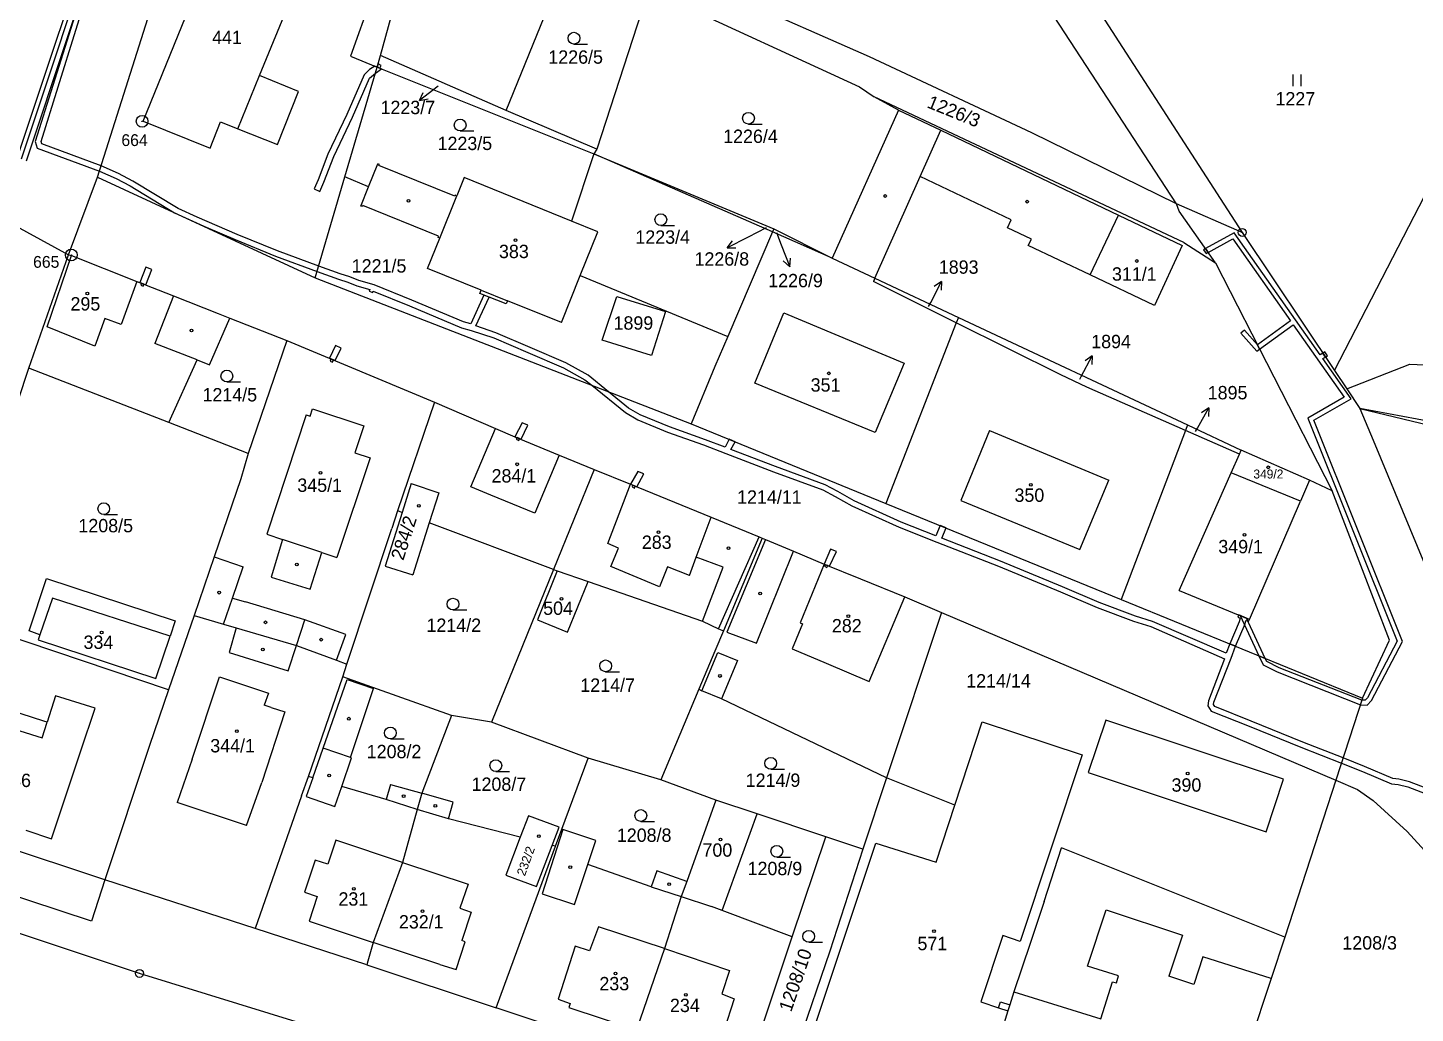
# Model space of a CAD drawing. Extents: x -820725 to -814908, y -1038210 to -1035296.
# Drawn here: x -818160.4 to -817983.8, y -1036833.8 to -1036708.3 of the extents above; entities that cross this region are included whole.
import ezdxf
from ezdxf.enums import TextEntityAlignment as Align

# ---------------------------------------------------------------- set-up
doc = ezdxf.new("R2010")
doc.units = 0
doc.header["$MEASUREMENT"] = 0
doc.linetypes.add('0_051C', pattern=[0])
for name, color, linetype in [('101', 1, 'CONTINUOUS'), ('1016', 1, 'CONTINUOUS'), ('1029', 1, 'CONTINUOUS'), ('105', 1, 'CONTINUOUS'), ('18', 1, 'CONTINUOUS'), ('21800', 1, 'CONTINUOUS'), ('21900', 1, 'CONTINUOUS'), ('23700', 1, 'CONTINUOUS'), ('304', 1, 'CONTINUOUS'), ('306', 1, 'CONTINUOUS'), ('402', 1, 'CONTINUOUS'), ('404', 1, 'CONTINUOUS')]:
    doc.layers.add(name, color=color, linetype=linetype)

# ---------------------------------------------------------------- blocks, each defined once
blk = doc.blocks.new('4_02$0')
at = {"layer": '404', "color": 255, "linetype": 'Continuous'}
blk.add_circle((-0.01, 0), 0.175, dxfattribs=at)
blk = doc.blocks.new('1029$1')
at = {"layer": '1029', "color": 6, "linetype": 'Continuous'}
for p, q in [((0, 3), (-0.5, 2)), ((0, 0), (0, 3)), ((0, 3), (0.5, 2))]:
    blk.add_line(p, q, dxfattribs=at)
blk = doc.blocks.new('3_04$3')
at = {"layer": '304', "color": 255, "linetype": 'Continuous'}
blk.add_line((0.01, 0), (1.76, 0), dxfattribs=at)
blk.add_circle((0.01, 0.75), 0.75, dxfattribs=at)
blk = doc.blocks.new('3_06$2')
at = {"layer": '306', "color": 255, "linetype": 'Continuous'}
for p, q in [((-0.51, 0), (-0.51, 1.5)), ((0.49, 0), (0.49, 1.5))]:
    blk.add_line(p, q, dxfattribs=at)
blk = doc.blocks.new('1_01$12')
at = {"layer": '101', "color": 3, "linetype": 'Continuous'}
for radius in [0.75, 0.03]:
    blk.add_circle((0, 0), radius, dxfattribs=at)
blk = doc.blocks.new('1_05$13')
at = {"layer": '105', "color": 3, "linetype": 'Continuous'}
for radius in [0.5, 0.0303]:
    blk.add_circle((0, 0), radius, dxfattribs=at)

msp = doc.modelspace()

# ---------------------------------------------------------------- linework, layer by layer
at = {"layer": '1029', "color": 255, "linetype": 'Continuous'}
for p, q in [((-818066.43, -1036733.79), (-818068.74, -1036734.96)), ((-818065.13, -1036734.36), (-818064.53, -1036735.96)), ((-818045.77, -1036743.8), (-818045.51, -1036743.28)), ((-818026.53, -1036753.05), (-818026.36, -1036752.72)), ((-818011.81, -1036759.73), (-818011.57, -1036759.31))]:
    msp.add_line(p, q, dxfattribs=at)
at = {"layer": '21800', "color": 255, "linetype": 'Continuous'}
for p, q in [((-818133.7, -1036721.16), (-818130.94, -1036714.41)), ((-818049.6, -1036718.8), (-818044.21, -1036721.37)), ((-818046.84, -1036727.24), (-818044.21, -1036721.37)), ((-818044.21, -1036721.37), (-818021.6, -1036732.17)), ((-818052.64, -1036740.18), (-818046.84, -1036727.24)), ((-818035.26, -1036732.76), (-818046.84, -1036727.24)), ((-818107.99, -1036735.1), (-818105.81, -1036729.69)), ((-818025.23, -1036739.78), (-818021.6, -1036732.17)), ((-818021.6, -1036732.17), (-818013.52, -1036736.02)), ((-818035.74, -1036733.77), (-818035.26, -1036732.76)), ((-818032.7, -1036735.22), (-818035.74, -1036733.77)), ((-818033.09, -1036736.04), (-818032.7, -1036735.22)), ((-818025.23, -1036739.78), (-818033.09, -1036736.04)), ((-818013.52, -1036736.02), (-818017.04, -1036743.67)), ((-818157.97, -1036746.4), (-818154.86, -1036737.32)), ((-818017.04, -1036743.67), (-818025.23, -1036739.78)), ((-818146.57, -1036740.6), (-818148.56, -1036746.08)), ((-818141.9, -1036742.44), (-818144.27, -1036748.49)), ((-818102.71, -1036741.72), (-818099.37, -1036743.06)), ((-818067.89, -1036753.57), (-818064.2, -1036744.6)), ((-818064.2, -1036744.6), (-818048.88, -1036751)), ((-818151.89, -1036748.85), (-818157.97, -1036746.4)), ((-818150.63, -1036745.33), (-818151.89, -1036748.85)), ((-818148.56, -1036746.08), (-818150.63, -1036745.33)), ((-818138.87, -1036750.61), (-818144.27, -1036748.49)), ((-818048.88, -1036751), (-818052.58, -1036759.86)), ((-818052.58, -1036759.86), (-818067.89, -1036753.57)), ((-818124.49, -1036757.77), (-818124.19, -1036756.84)), ((-818124.19, -1036756.84), (-818117.65, -1036758.99)), ((-818124.99, -1036757.61), (-818130.02, -1036772.79)), ((-818124.99, -1036757.61), (-818124.49, -1036757.77)), ((-818117.65, -1036758.99), (-818118.81, -1036762.41)), ((-818104.02, -1036766.75), (-818100.91, -1036759.32)), ((-818038.03, -1036759.57), (-818041.69, -1036768.48)), ((-818038.03, -1036759.57), (-818022.85, -1036765.92)), ((-818118.81, -1036762.41), (-818116.86, -1036763.08)), ((-818092.79, -1036762.72), (-818095.89, -1036770.13)), ((-818116.86, -1036763.08), (-818121.08, -1036775.77)), ((-818026.52, -1036774.72), (-818022.85, -1036765.92)), ((-818013.89, -1036779.96), (-818007.26, -1036764.99)), ((-818101.51, -1036767.8), (-818104.02, -1036766.75)), ((-818095.89, -1036770.13), (-818101.51, -1036767.8)), ((-818086.62, -1036773.99), (-818083.7, -1036766.44)), ((-818041.69, -1036768.48), (-818026.52, -1036774.72)), ((-818004.93, -1036783.63), (-817998.43, -1036768.58)), ((-818075.34, -1036775.7), (-818073.45, -1036770.63)), ((-818130.02, -1036772.79), (-818127.99, -1036773.46)), ((-818072.51, -1036784.84), (-818067.35, -1036773.12)), ((-818127.99, -1036773.46), (-818129.46, -1036778.26)), ((-818123, -1036775.12), (-818127.99, -1036773.46)), ((-818124.48, -1036779.78), (-818123, -1036775.12)), ((-818123, -1036775.12), (-818121.08, -1036775.77)), ((-818085.25, -1036774.56), (-818086.62, -1036773.99)), ((-818086.23, -1036776.92), (-818085.25, -1036774.56)), ((-818066.53, -1036773.46), (-818071.45, -1036785.28)), ((-818067.68, -1036786.65), (-818062.97, -1036774.94)), ((-818136.7, -1036775.66), (-818133.01, -1036776.93)), ((-818076.2, -1036778.03), (-818075.34, -1036775.7)), ((-818071.94, -1036776.99), (-818075.34, -1036775.7)), ((-818059.07, -1036776.61), (-818062.14, -1036784.07)), ((-818134.37, -1036780.92), (-818133.01, -1036776.93)), ((-818129.46, -1036778.26), (-818124.48, -1036779.78)), ((-818080.02, -1036779.48), (-818086.23, -1036776.92)), ((-818079.02, -1036776.93), (-818080.02, -1036779.48)), ((-818076.2, -1036778.03), (-818079.02, -1036776.93)), ((-818074.55, -1036783.87), (-818071.94, -1036776.99)), ((-818013.89, -1036779.96), (-818004.93, -1036783.63)), ((-818157.29, -1036780.93), (-818158.89, -1036785.59)), ((-818142.32, -1036785.77), (-818157.29, -1036780.93)), ((-818135.51, -1036784.26), (-818134.37, -1036780.92)), ((-818134.37, -1036780.92), (-818132.73, -1036781.41)), ((-818125.17, -1036783.68), (-818132.73, -1036781.41)), ((-818053.34, -1036791.54), (-818048.8, -1036780.77)), ((-818126.22, -1036786.96), (-818125.17, -1036783.68)), ((-818119.93, -1036785.55), (-818125.17, -1036783.68)), ((-818133.91, -1036784.72), (-818134.82, -1036787.84)), ((-818121.14, -1036788.84), (-818119.93, -1036785.55)), ((-818071.45, -1036785.28), (-818067.68, -1036786.65)), ((-818061.82, -1036784.21), (-818063.16, -1036787.38)), ((-818062.14, -1036784.07), (-818061.82, -1036784.21)), ((-818127.29, -1036790.2), (-818126.22, -1036786.96)), ((-818063.16, -1036787.38), (-818058.81, -1036789.21)), ((-818134.82, -1036787.84), (-818127.29, -1036790.2)), ((-818074.62, -1036792.72), (-818072.6, -1036787.84)), ((-818072.6, -1036787.84), (-818070.11, -1036788.87)), ((-818070.11, -1036788.87), (-818072.13, -1036793.75)), ((-818058.81, -1036789.21), (-818053.34, -1036791.54)), ((-818139.51, -1036801.45), (-818136.03, -1036790.94)), ((-818136.03, -1036790.94), (-818129.8, -1036793.05)), ((-818158.37, -1036796.6), (-818164.99, -1036794.45)), ((-818156.89, -1036793.35), (-818157.97, -1036796.73)), ((-818151.87, -1036794.95), (-818156.89, -1036793.35)), ((-818129.8, -1036793.05), (-818130.33, -1036794.56)), ((-818153.66, -1036800.36), (-818151.87, -1036794.95)), ((-818127.72, -1036795.4), (-818130.63, -1036804.4)), ((-818129.46, -1036794.84), (-818130.33, -1036794.56)), ((-818129.46, -1036794.84), (-818127.72, -1036795.4)), ((-818165.7, -1036796.47), (-818158.61, -1036798.73)), ((-818158.61, -1036798.73), (-818157.97, -1036796.73)), ((-818157.97, -1036796.73), (-818158.37, -1036796.6)), ((-818157.4, -1036811.59), (-818153.66, -1036800.36)), ((-818139.51, -1036801.45), (-818141.43, -1036806.93)), ((-818119.36, -1036801.23), (-818122.82, -1036800.02)), ((-818132.61, -1036809.87), (-818130.63, -1036804.4)), ((-818124.15, -1036803.81), (-818124.98, -1036806.18)), ((-818121.37, -1036807.44), (-818120.48, -1036804.9)), ((-818124.98, -1036806.18), (-818121.37, -1036807.44)), ((-818110.85, -1036807.84), (-818114.8, -1036806.58)), ((-818132.61, -1036809.87), (-818141.43, -1036806.93)), ((-818106.9, -1036809.01), (-818110.85, -1036807.84)), ((-818092.35, -1036810.39), (-818094.94, -1036818.59)), ((-818160.7, -1036810.49), (-818157.4, -1036811.59)), ((-818121.21, -1036811.76), (-818122.23, -1036814.81)), ((-818112.72, -1036814.59), (-818121.21, -1036811.76)), ((-818123.86, -1036814.27), (-818125.23, -1036818.38)), ((-818122.23, -1036814.81), (-818123.86, -1036814.27)), ((-818112.72, -1036814.59), (-818104.36, -1036817.35)), ((-818090.83, -1036819.92), (-818089.14, -1036814.85)), ((-818104.36, -1036817.35), (-818105.43, -1036820.39)), ((-818125.23, -1036818.38), (-818123.59, -1036818.92)), ((-818123.59, -1036818.92), (-818124.63, -1036822.05)), ((-818094.94, -1036818.59), (-818090.83, -1036819.92)), ((-818081.08, -1036817.67), (-818077.27, -1036818.91)), ((-818105.43, -1036820.39), (-818104, -1036820.92)), ((-818104, -1036820.92), (-818105.2, -1036824.52)), ((-818025.55, -1036827.8), (-818023.16, -1036820.61)), ((-818023.16, -1036820.61), (-818013.45, -1036823.84)), ((-818124.63, -1036822.05), (-818116.46, -1036824.79)), ((-818087.78, -1036822.78), (-818088.92, -1036825.85)), ((-818079.4, -1036825.55), (-818087.78, -1036822.78)), ((-818104.76, -1036824.67), (-818105.2, -1036824.52)), ((-818013.45, -1036823.84), (-818015.19, -1036829.07)), ((-818107.97, -1036827.56), (-818116.46, -1036824.79)), ((-818105.92, -1036828.23), (-818104.76, -1036824.67)), ((-818090.77, -1036825.23), (-818092.93, -1036831.98)), ((-818088.92, -1036825.85), (-818090.77, -1036825.23)), ((-818079.4, -1036825.55), (-818071.13, -1036828.34)), ((-818107.97, -1036827.56), (-818105.92, -1036828.23)), ((-818021.61, -1036829.03), (-818025.55, -1036827.8)), ((-818010.87, -1036826.58), (-818012.01, -1036830.13)), ((-818002.17, -1036829.37), (-818010.87, -1036826.58)), ((-818071.13, -1036828.34), (-818072.11, -1036831.33)), ((-818023.87, -1036834.51), (-818022.39, -1036829.76)), ((-818022.39, -1036829.76), (-818021.88, -1036829.92)), ((-818021.88, -1036829.92), (-818021.61, -1036829.03)), ((-818012.01, -1036830.13), (-818015.19, -1036829.07)), ((-818072.11, -1036831.33), (-818070.51, -1036831.93)), ((-818034.94, -1036831.07), (-818023.87, -1036834.51)), ((-818092.93, -1036831.98), (-818091.38, -1036832.52)), ((-818091.38, -1036832.52), (-818091.58, -1036833.04)), ((-818091.58, -1036833.04), (-818082.95, -1036835.89)), ((-818070.51, -1036831.93), (-818071.85, -1036836)), ((-818036.88, -1036833.09), (-818035.68, -1036833.49))]:
    msp.add_line(p, q, dxfattribs=at)
at = {"layer": '21900', "color": 3, "linetype": 'Continuous'}
for p, q in [((-818151.54, -1036727.32), (-818134.78, -1036674.34)), ((-818039.58, -1036682.24), (-818005.86, -1036734.37)), ((-818110.14, -1036686.2), (-818119.35, -1036711.94)), ((-818157.8, -1036712.96), (-818151.91, -1036695.23)), ((-818130.94, -1036714.41), (-818124, -1036697.44)), ((-818099.55, -1036718.85), (-818091.29, -1036698.61)), ((-818145.75, -1036720.22), (-818137.46, -1036699.77)), ((-818053.31, -1036712.01), (-818080.05, -1036700.22)), ((-818115.52, -1036711.86), (-818113.01, -1036702.67)), ((-818081.41, -1036703.46), (-818087.99, -1036723.75)), ((-818081.41, -1036703.46), (-818054.57, -1036715.83)), ((-817994.12, -1036751.96), (-817971.78, -1036708.61)), ((-818162.99, -1036728.46), (-818157.8, -1036712.96)), ((-818119.35, -1036711.94), (-818115.95, -1036713.32)), ((-818115.95, -1036713.32), (-818115.52, -1036711.86)), ((-818099.55, -1036718.85), (-818115.52, -1036711.86)), ((-818032.62, -1036721.71), (-818053.31, -1036712.01)), ((-818125.98, -1036716.44), (-818130.94, -1036714.41)), ((-818120.07, -1036727.31), (-818115.95, -1036713.32)), ((-818115.95, -1036713.32), (-818088.38, -1036724.37)), ((-818128.66, -1036723.18), (-818125.98, -1036716.44)), ((-818054.57, -1036715.83), (-818052.71, -1036717.1)), ((-818013.31, -1036735.66), (-818052.71, -1036717.1)), ((-818049.6, -1036718.8), (-818052.71, -1036717.1)), ((-818145.75, -1036720.22), (-818137.22, -1036723.63)), ((-818137.22, -1036723.63), (-818135.89, -1036720.29)), ((-818135.89, -1036720.29), (-818133.7, -1036721.16)), ((-818087.99, -1036723.75), (-818099.55, -1036718.85)), ((-818049.6, -1036718.8), (-818058.07, -1036737.63)), ((-818133.7, -1036721.16), (-818128.66, -1036723.18)), ((-818014.23, -1036730.73), (-818032.62, -1036721.71)), ((-818087.99, -1036723.75), (-818088.38, -1036724.37)), ((-818117.06, -1036728.57), (-818115.89, -1036725.64)), ((-818115.68, -1036725.72), (-818115.89, -1036725.64)), ((-818088.38, -1036724.37), (-818091.24, -1036732.94)), ((-818065.66, -1036734.31), (-818088.38, -1036724.37)), ((-818088.38, -1036724.37), (-818065.49, -1036733.92)), ((-818155.25, -1036737.23), (-818151.54, -1036727.32)), ((-818151.54, -1036727.32), (-818123.85, -1036740.17)), ((-818123.85, -1036740.17), (-818120.07, -1036727.31)), ((-818117.06, -1036728.57), (-818120.07, -1036727.31)), ((-818115.73, -1036725.86), (-818115.68, -1036725.72)), ((-818106.09, -1036729.74), (-818115.73, -1036725.86)), ((-818104.88, -1036727.39), (-818105.81, -1036729.69)), ((-818091.24, -1036732.94), (-818104.88, -1036727.39)), ((-818118.04, -1036731.01), (-818117.06, -1036728.57)), ((-818117.77, -1036730.96), (-818117.83, -1036731.09)), ((-818108.14, -1036734.86), (-818117.77, -1036730.96)), ((-818106.03, -1036729.61), (-818106.09, -1036729.74)), ((-818105.81, -1036729.69), (-818106.03, -1036729.61)), ((-818005.86, -1036734.37), (-818014.23, -1036730.73)), ((-818013.89, -1036731.68), (-818014.23, -1036730.73)), ((-818164.22, -1036732.36), (-818155.25, -1036737.23)), ((-818117.83, -1036731.09), (-818118.04, -1036731.01)), ((-818009.26, -1036738.22), (-818013.89, -1036731.68)), ((-818087.88, -1036734.31), (-818091.24, -1036732.94)), ((-818090.12, -1036739.87), (-818087.88, -1036734.31)), ((-818065.66, -1036734.31), (-818071.34, -1036747.6)), ((-818065.49, -1036733.92), (-818065.66, -1036734.31)), ((-818058.07, -1036737.63), (-818065.66, -1036734.31)), ((-818065.49, -1036733.92), (-818058.07, -1036737.63)), ((-818005.86, -1036734.37), (-817994.12, -1036751.96)), ((-818109.54, -1036738.97), (-818107.99, -1036735.1)), ((-818108.21, -1036735.01), (-818108.14, -1036734.86)), ((-818107.99, -1036735.1), (-818108.21, -1036735.01)), ((-818013.31, -1036735.66), (-818009.26, -1036738.22)), ((-818160.31, -1036751.64), (-818155.25, -1036737.23)), ((-818155.25, -1036737.23), (-818154.86, -1036737.32)), ((-818154.86, -1036737.32), (-818146.57, -1036740.6)), ((-818058.07, -1036737.63), (-818052.64, -1036740.18)), ((-818102.71, -1036741.72), (-818109.54, -1036738.97)), ((-818009.26, -1036738.22), (-817994.42, -1036767.26)), ((-818146.57, -1036740.6), (-818141.9, -1036742.44)), ((-818123.85, -1036740.17), (-818076, -1036758.73)), ((-818092.51, -1036745.82), (-818090.12, -1036739.87)), ((-818090.12, -1036739.87), (-818071.34, -1036747.6)), ((-818052.64, -1036740.18), (-818052.79, -1036740.6)), ((-818042.25, -1036745.86), (-818052.79, -1036740.6)), ((-818052.64, -1036740.18), (-818041.99, -1036745.18)), ((-818141.9, -1036742.44), (-818136.19, -1036744.68)), ((-818102.88, -1036742.13), (-818102.71, -1036741.72)), ((-818099.53, -1036743.48), (-818102.88, -1036742.13)), ((-818099.37, -1036743.06), (-818099.53, -1036743.48)), ((-818092.51, -1036745.82), (-818099.37, -1036743.06)), ((-818087.31, -1036748.1), (-818085.46, -1036742.51)), ((-818085.46, -1036742.51), (-818079.25, -1036744.45)), ((-818136.19, -1036744.68), (-818134.7, -1036745.27)), ((-818079.25, -1036744.45), (-818081.06, -1036750.05)), ((-818137.31, -1036751.22), (-818134.7, -1036745.27)), ((-818134.7, -1036745.27), (-818127.47, -1036748.11)), ((-818042.25, -1036745.86), (-818051.2, -1036768.87)), ((-818041.99, -1036745.18), (-818042.25, -1036745.86)), ((-818028.96, -1036752.49), (-818042.25, -1036745.86)), ((-818041.99, -1036745.18), (-818012.84, -1036758.88)), ((-818127.47, -1036748.11), (-818132.38, -1036762.51)), ((-818127.47, -1036748.11), (-818108.66, -1036755.99)), ((-818081.06, -1036750.05), (-818087.31, -1036748.1)), ((-818071.34, -1036747.6), (-818072.97, -1036751.42)), ((-818170.71, -1036783.11), (-818160.31, -1036751.64)), ((-818142.48, -1036758.57), (-818160.31, -1036751.64)), ((-818142.48, -1036758.57), (-818138.87, -1036750.61)), ((-818138.87, -1036750.61), (-818137.31, -1036751.22)), ((-818072.97, -1036751.42), (-818076, -1036758.73)), ((-817994.12, -1036751.96), (-817992.56, -1036754.29)), ((-817992.56, -1036754.29), (-817984.52, -1036751.14)), ((-817984.52, -1036751.14), (-817952.08, -1036752.74)), ((-818025.65, -1036754.07), (-818028.96, -1036752.49)), ((-818013.1, -1036759.58), (-818025.65, -1036754.07)), ((-817992.56, -1036754.29), (-817990.89, -1036756.79)), ((-818108.66, -1036755.99), (-818113.38, -1036769.82)), ((-818108.66, -1036755.99), (-818100.91, -1036759.32)), ((-817990.89, -1036756.79), (-817967.91, -1036762.34)), ((-817990.89, -1036756.79), (-817989.21, -1036760.8)), ((-817967.5, -1036761.11), (-817990.89, -1036756.79)), ((-818132.38, -1036762.51), (-818142.48, -1036758.57)), ((-818076, -1036758.73), (-818051.2, -1036768.87)), ((-818012.84, -1036758.88), (-818013.1, -1036759.58)), ((-818012.84, -1036758.88), (-818005.98, -1036762.1)), ((-818100.91, -1036759.32), (-818098.43, -1036760.38)), ((-818098.43, -1036760.38), (-818092.79, -1036762.72)), ((-818013.1, -1036759.58), (-818021.25, -1036781.12)), ((-818006.2, -1036762.61), (-818013.1, -1036759.58)), ((-817989.21, -1036760.8), (-817980.8, -1036781.05)), ((-818146.21, -1036828.71), (-818347.38, -1036761.7)), ((-818132.38, -1036762.51), (-818133.31, -1036765.75)), ((-818092.79, -1036762.72), (-818088.33, -1036764.57)), ((-818007.26, -1036764.99), (-818006.2, -1036762.61)), ((-818006.2, -1036762.61), (-818005.98, -1036762.1)), ((-817997.28, -1036765.93), (-818005.98, -1036762.1)), ((-818133.31, -1036765.75), (-818136.7, -1036775.66)), ((-818088.33, -1036764.57), (-818093.51, -1036777.3)), ((-818088.33, -1036764.57), (-818083.7, -1036766.44)), ((-817998.43, -1036768.58), (-818007.26, -1036764.99)), ((-817997.28, -1036765.93), (-817998.43, -1036768.58)), ((-817994.42, -1036767.26), (-817997.28, -1036765.93)), ((-818111.62, -1036766.35), (-818112.79, -1036770.04)), ((-818111.62, -1036766.35), (-818108.12, -1036767.51)), ((-818108.12, -1036767.51), (-818109.33, -1036771.34)), ((-818083.7, -1036766.44), (-818073.45, -1036770.63)), ((-817987.11, -1036786.28), (-817994.42, -1036767.26)), ((-818113.38, -1036769.82), (-818114.1, -1036772.07)), ((-818112.79, -1036770.04), (-818113.38, -1036769.82)), ((-818051.2, -1036768.87), (-818021.25, -1036781.12)), ((-818112.79, -1036770.04), (-818114.95, -1036776.85)), ((-818109.33, -1036771.34), (-818111.42, -1036777.96)), ((-818093.51, -1036777.3), (-818109.33, -1036771.34)), ((-818073.45, -1036770.63), (-818067.35, -1036773.12)), ((-818119.81, -1036789.33), (-818114.1, -1036772.07)), ((-818066.94, -1036773.3), (-818071.9, -1036785.11)), ((-818067.35, -1036773.12), (-818066.94, -1036773.3)), ((-818066.94, -1036773.3), (-818066.53, -1036773.46)), ((-818066.53, -1036773.46), (-818062.97, -1036774.94)), ((-818062.97, -1036774.94), (-818059.07, -1036776.61)), ((-818136.7, -1036775.66), (-818139.27, -1036783.16)), ((-818114.95, -1036776.85), (-818111.42, -1036777.96)), ((-818059.07, -1036776.61), (-818054.44, -1036778.47)), ((-818160.24, -1036785.11), (-818158.04, -1036778.41)), ((-818158.04, -1036778.41), (-818141.68, -1036783.82)), ((-818093.51, -1036777.3), (-818101.42, -1036796.72)), ((-818093.04, -1036777.46), (-818095.57, -1036783.69)), ((-818093.51, -1036777.3), (-818093.04, -1036777.46)), ((-818093.04, -1036777.46), (-818089.12, -1036778.82)), ((-818054.44, -1036778.47), (-818048.8, -1036780.77)), ((-818091.73, -1036785.26), (-818089.12, -1036778.82)), ((-818089.12, -1036778.82), (-818074.55, -1036783.87)), ((-818048.8, -1036780.77), (-818044.13, -1036782.74)), ((-818021.25, -1036781.12), (-817990.55, -1036793.67)), ((-818142.51, -1036792.62), (-818170.71, -1036783.11)), ((-818139.27, -1036783.16), (-818142.51, -1036792.62)), ((-818141.68, -1036783.82), (-818142.32, -1036785.77)), ((-818139.27, -1036783.16), (-818135.51, -1036784.26)), ((-818095.57, -1036783.69), (-818091.73, -1036785.26)), ((-818074.55, -1036783.87), (-818072.51, -1036784.84)), ((-818044.13, -1036782.74), (-818051.13, -1036803.82)), ((-818044.13, -1036782.74), (-817993.95, -1036804.11)), ((-818158.89, -1036785.59), (-818160.24, -1036785.11)), ((-818158.89, -1036785.59), (-818159.11, -1036786.24)), ((-818135.51, -1036784.26), (-818133.91, -1036784.72)), ((-818133.91, -1036784.72), (-818126.22, -1036786.96)), ((-818071.9, -1036785.11), (-818072.98, -1036787.69)), ((-818072.51, -1036784.84), (-818071.9, -1036785.11)), ((-818159.11, -1036786.24), (-818144.15, -1036791.16)), ((-818144.15, -1036791.16), (-818142.32, -1036785.77)), ((-818126.22, -1036786.96), (-818121.14, -1036788.84)), ((-817990.55, -1036793.67), (-817987.11, -1036786.28)), ((-818121.14, -1036788.84), (-818119.81, -1036789.33)), ((-818072.98, -1036787.69), (-818075.02, -1036792.54)), ((-818124.7, -1036803.65), (-818120.34, -1036790.95)), ((-818120.34, -1036790.95), (-818119.81, -1036789.33)), ((-818106.5, -1036795.88), (-818120.34, -1036790.95)), ((-818142.51, -1036792.62), (-818144.93, -1036799.69)), ((-818122.82, -1036800.02), (-818119.78, -1036791.31)), ((-818119.78, -1036791.31), (-818116.41, -1036792.44)), ((-818119.36, -1036801.23), (-818116.41, -1036792.44)), ((-818075.02, -1036792.54), (-818079.86, -1036804.07)), ((-818075.02, -1036792.54), (-818074.62, -1036792.72)), ((-818072.13, -1036793.75), (-818074.62, -1036792.72)), ((-818051.13, -1036803.82), (-818072.13, -1036793.75)), ((-817990.55, -1036793.67), (-817993.95, -1036804.11)), ((-818106.5, -1036795.88), (-818110.27, -1036805.78)), ((-818101.42, -1036796.72), (-818106.5, -1036795.88)), ((-818089.12, -1036801.29), (-818101.42, -1036796.72)), ((-818042.45, -1036807.29), (-818038.96, -1036796.67)), ((-818038.96, -1036796.67), (-818026.21, -1036800.89)), ((-818023.2, -1036796.46), (-818025.48, -1036803.11)), ((-818000.59, -1036803.96), (-818023.2, -1036796.46)), ((-818144.93, -1036799.69), (-818150.64, -1036816.8)), ((-818124.15, -1036803.81), (-818122.82, -1036800.02)), ((-818120.48, -1036804.9), (-818119.22, -1036801.28)), ((-818119.22, -1036801.28), (-818119.36, -1036801.23)), ((-818092.45, -1036810.35), (-818089.12, -1036801.29)), ((-818079.86, -1036804.07), (-818089.12, -1036801.29)), ((-818026.21, -1036800.89), (-818034.11, -1036824.64)), ((-818025.48, -1036803.11), (-818002.81, -1036810.67)), ((-818125.6, -1036806.12), (-818124.7, -1036803.65)), ((-818124.15, -1036803.81), (-818124.7, -1036803.65)), ((-818114.8, -1036806.58), (-818120.48, -1036804.9)), ((-818114.25, -1036804.65), (-818114.8, -1036806.58)), ((-818114.25, -1036804.65), (-818110.27, -1036805.78)), ((-818072.85, -1036806.64), (-818079.86, -1036804.07)), ((-818051.13, -1036803.82), (-818054.15, -1036812.89)), ((-818042.45, -1036807.29), (-818051.13, -1036803.82)), ((-818002.81, -1036810.67), (-818000.59, -1036803.96)), ((-817993.95, -1036804.11), (-818000.45, -1036824.08)), ((-817993.95, -1036804.11), (-817991.19, -1036805.28)), ((-818125.6, -1036806.12), (-818131.47, -1036822.98)), ((-818110.27, -1036805.78), (-818110.85, -1036807.84)), ((-818106.3, -1036806.92), (-818110.27, -1036805.78)), ((-818072.85, -1036806.64), (-818076.54, -1036817.02)), ((-818067.6, -1036808.4), (-818072.85, -1036806.64)), ((-817991.19, -1036805.28), (-817989.19, -1036806.7)), ((-817989.19, -1036806.7), (-817984.86, -1036810.66)), ((-818150.64, -1036816.8), (-818178.94, -1036807.42)), ((-818110.85, -1036807.84), (-818112.72, -1036814.59)), ((-818106.9, -1036809.01), (-818106.3, -1036806.92)), ((-818096.7, -1036808.64), (-818097.74, -1036811.37)), ((-818092.78, -1036810.08), (-818096.7, -1036808.64)), ((-818072.05, -1036820.7), (-818067.6, -1036808.4)), ((-818058.87, -1036811.31), (-818067.6, -1036808.4)), ((-818044.83, -1036814.56), (-818042.45, -1036807.29)), ((-818097.74, -1036811.37), (-818106.9, -1036809.01)), ((-818093.67, -1036812.41), (-818092.78, -1036810.08)), ((-818093.25, -1036812.52), (-818092.45, -1036810.35)), ((-818092.35, -1036810.39), (-818092.45, -1036810.35)), ((-818088.12, -1036811.79), (-818092.35, -1036810.39)), ((-818097.74, -1036811.37), (-818099.59, -1036816.21)), ((-818089.14, -1036814.85), (-818088.12, -1036811.79)), ((-818063.14, -1036824.07), (-818058.87, -1036811.31)), ((-818060.41, -1036835.94), (-818052.49, -1036812.11)), ((-818054.15, -1036812.89), (-818058.87, -1036811.31)), ((-818052.49, -1036812.11), (-818044.83, -1036814.56)), ((-817984.86, -1036810.66), (-817979.53, -1036816.49)), ((-818152.31, -1036822.04), (-818180.45, -1036812.82)), ((-818100.64, -1036832.63), (-818093.25, -1036812.52)), ((-818095.67, -1036817.65), (-818093.67, -1036812.41)), ((-818093.25, -1036812.52), (-818093.67, -1036812.41)), ((-818054.15, -1036812.89), (-818058.35, -1036825.89)), ((-818031.07, -1036819.55), (-818028.87, -1036812.72)), ((-818000.45, -1036824.08), (-818028.87, -1036812.72)), ((-818112.72, -1036814.59), (-818116.46, -1036824.79)), ((-818081.08, -1036817.67), (-818089.14, -1036814.85)), ((-818080.36, -1036815.66), (-818081.08, -1036817.67)), ((-818076.54, -1036817.02), (-818080.36, -1036815.66)), ((-818150.64, -1036816.8), (-818152.31, -1036822.04)), ((-818131.47, -1036822.98), (-818150.64, -1036816.8)), ((-818099.59, -1036816.21), (-818095.67, -1036817.65)), ((-818076.54, -1036817.02), (-818077.27, -1036818.91)), ((-818077.27, -1036818.91), (-818079.4, -1036825.55)), ((-818077.27, -1036818.91), (-818073.42, -1036820.18)), ((-818072.05, -1036820.7), (-818073.42, -1036820.18)), ((-818063.14, -1036824.07), (-818072.05, -1036820.7)), ((-818031.07, -1036819.55), (-818032.85, -1036824.88)), ((-818117.28, -1036827.61), (-818131.47, -1036822.98)), ((-818069.6, -1036843.36), (-818063.14, -1036824.07)), ((-818036.32, -1036823.9), (-818039.13, -1036832.34)), ((-818034.11, -1036824.64), (-818036.32, -1036823.9)), ((-818000.45, -1036824.08), (-818002.17, -1036829.37)), ((-818116.46, -1036824.79), (-818117.14, -1036827.14)), ((-818079.4, -1036825.55), (-818082.95, -1036835.89)), ((-818058.35, -1036825.89), (-818064.69, -1036844.42)), ((-818032.85, -1036824.88), (-818034.94, -1036831.07)), ((-818117.14, -1036827.14), (-818117.28, -1036827.61)), ((-818117.28, -1036827.61), (-818100.82, -1036833.11)), ((-818115.43, -1036838.19), (-818146.21, -1036828.71)), ((-818002.17, -1036829.37), (-818006.64, -1036842.82)), ((-818034.94, -1036831.07), (-818035.45, -1036832.72)), ((-818100.82, -1036833.11), (-818100.64, -1036832.63)), ((-818083.86, -1036838.69), (-818100.82, -1036833.11)), ((-818039.13, -1036832.34), (-818036.88, -1036833.09)), ((-818036.88, -1036833.09), (-818036.62, -1036832.33)), ((-818036.62, -1036832.33), (-818035.45, -1036832.72)), ((-818035.45, -1036832.72), (-818035.68, -1036833.49)), ((-818035.68, -1036833.49), (-818036.79, -1036837.07))]:
    msp.add_line(p, q, dxfattribs=at)
msp.add_lwpolyline([(-818014.23, -1036730.73), (-818066.99, -1036649.82), (-818079.65, -1036633.32), (-818083.62, -1036629.3)], dxfattribs=at)
at = {"layer": '23700', "color": 255, "linetype": '0_051C'}
for points in [[(-818160.61, -1036725.26), (-818150.12, -1036693.68), (-818151.27, -1036693.37), (-818151.5, -1036694.03), (-818151.02, -1036694.16), (-818161.27, -1036725.06)], [(-818152.8, -1036701.43), (-818154.97, -1036708.4), (-818157.24, -1036715.65), (-818159.47, -1036722.8), (-818159.22, -1036723.65), (-818151.3, -1036726.57), (-818149.19, -1036727.49), (-818147.38, -1036728.44), (-818141.76, -1036731.86), (-818138.02, -1036733.59), (-818134.05, -1036735.26), (-818128.91, -1036737.39), (-818123.6, -1036739.33), (-818120.88, -1036740.32), (-818119.69, -1036740.7), (-818118.54, -1036741.16), (-818116.89, -1036741.65), (-818116.98, -1036741.83), (-818116.52, -1036742.01), (-818116.45, -1036741.86), (-818111.84, -1036743.72), (-818105.23, -1036746.51), (-818103.98, -1036746.86), (-818101.1, -1036747.81), (-818096.78, -1036749.67), (-818092.23, -1036751.6), (-818089.52, -1036753.12), (-818088.66, -1036753.82), (-818084.36, -1036757.31), (-818082.8, -1036758.21), (-818079, -1036759.8), (-818074.42, -1036761.42), (-818071.58, -1036762.52), (-818065.5, -1036764.85), (-818059.24, -1036767.15), (-818057.68, -1036767.97), (-818055.56, -1036769.17), (-818049.54, -1036771.91), (-818044.73, -1036773.8), (-818036.88, -1036776.88), (-818028.99, -1036780.13), (-818024.31, -1036782.11), (-818019.68, -1036783.88), (-818017.5, -1036784.56), (-818008.11, -1036788.67), (-818010.15, -1036794), (-818010.22, -1036794.64), (-818009.83, -1036795.3), (-818004.99, -1036797.22), (-817998.42, -1036799.89), (-817993.24, -1036801.94), (-817993.24, -1036801.94), (-817990.57, -1036803), (-817986.88, -1036804.57), (-817986.03, -1036804.66), (-817984.79, -1036804.96), (-817979.62, -1036806.95)], [(-817979.34, -1036806.31), (-817984.57, -1036804.3), (-817985.91, -1036803.96), (-817986.7, -1036803.89), (-817990.31, -1036802.36), (-817993.03, -1036801.28), (-817998.16, -1036799.25), (-818004.73, -1036796.58), (-818009.35, -1036794.74), (-818009.5, -1036794.48), (-818009.47, -1036794.16), (-818007.26, -1036788.56), (-818006.71, -1036787.06), (-818007.45, -1036786.76), (-818007.89, -1036787.93), (-818017.26, -1036783.9), (-818019.46, -1036783.22), (-818024.05, -1036781.47), (-818028.73, -1036779.49), (-818036.62, -1036776.24), (-818044.09, -1036773.29), (-818043.55, -1036772), (-818044.29, -1036771.7), (-818044.84, -1036773), (-818049.26, -1036771.27), (-818055.24, -1036768.55), (-818057.34, -1036767.35), (-818058.96, -1036766.51), (-818065.26, -1036764.19), (-818070.93, -1036762.02), (-818070.4, -1036761.02), (-818071.15, -1036760.71), (-818071.67, -1036761.73), (-818074.18, -1036760.76), (-818078.74, -1036759.14), (-818082.48, -1036757.59), (-818083.96, -1036756.73), (-818086.52, -1036754.65), (-818089.12, -1036752.54), (-818091.93, -1036750.98), (-818096.5, -1036749.03), (-818100.84, -1036747.15), (-818103.39, -1036746.27), (-818101.7, -1036742.6), (-818102.37, -1036742.34), (-818104.05, -1036746.01), (-818104.97, -1036745.75), (-818111.54, -1036742.98), (-818116.36, -1036741.03), (-818118.3, -1036740.5), (-818119.45, -1036740.04), (-818120.66, -1036739.66), (-818123.4, -1036738.65), (-818128.65, -1036736.73), (-818133.79, -1036734.62), (-818136.32, -1036733.55), (-818138.88, -1036732.41), (-818141.29, -1036731.33), (-818147.04, -1036727.84), (-818148.89, -1036726.85), (-818151.09, -1036725.89), (-818158.64, -1036723.11), (-818158.73, -1036722.8), (-818156.58, -1036715.85), (-818154.31, -1036708.6), (-818152.14, -1036701.65)]]:
    msp.add_lwpolyline(points, dxfattribs=at)
for points in [[(-818116.17, -1036714.08), (-818115.39, -1036713.55), (-818115.95, -1036713.32), (-818116.27, -1036713.19), (-818116.92, -1036713.63), (-818117.61, -1036714.29), (-818119.83, -1036719.36), (-818122.23, -1036724.39), (-818123.49, -1036727.69), (-818123.98, -1036728.81), (-818123.24, -1036729.14), (-818122.75, -1036727.99), (-818121.49, -1036724.71), (-818119.11, -1036719.7), (-818116.95, -1036714.75), (-818116.17, -1036714.08)], [(-818115.45, -1036713.11), (-818115.83, -1036712.91), (-818115.95, -1036713.32), (-818115.63, -1036713.45), (-818115.45, -1036713.11)], [(-818003.64, -1036749.22), (-817999.36, -1036746.13), (-817992.87, -1036755.36), (-817997.5, -1036758), (-817986.13, -1036786.41), (-817989.9, -1036793.61), (-817990.19, -1036793.92), (-817990.64, -1036793.94), (-818001.16, -1036789.79), (-818002.74, -1036788.99), (-818002.92, -1036788.61), (-818003.74, -1036788.28), (-818003.2, -1036789.43), (-818001.4, -1036790.33), (-817990.82, -1036794.51), (-817989.97, -1036794.54), (-817989.4, -1036793.97), (-817985.47, -1036786.45), (-817996.74, -1036758.26), (-817991.99, -1036755.56), (-817995.6, -1036750.44), (-817995.27, -1036750.24), (-817995.6, -1036749.74), (-817995.95, -1036749.94), (-818006.87, -1036734.42), (-818010.53, -1036736.42), (-818010.18, -1036736.91), (-818007.05, -1036735.2), (-817999.71, -1036745.64), (-818003.92, -1036748.68), (-818003.64, -1036749.22)], [(-818010.18, -1036736.91), (-818010.53, -1036736.42), (-818010.8, -1036736.57), (-818010.45, -1036737.06), (-818010.18, -1036736.91)], [(-818144.65, -1036739.11), (-818145.39, -1036738.8), (-818146.16, -1036740.76), (-818145.42, -1036741.05), (-818144.65, -1036739.11)], [(-818145.73, -1036741.2), (-818145.64, -1036740.97), (-818145.95, -1036740.85), (-818146.03, -1036741.07), (-818145.73, -1036741.2)], [(-818003.64, -1036749.22), (-818003.92, -1036748.68), (-818005.56, -1036746.81), (-818006.03, -1036747.18), (-818004.01, -1036749.48), (-818003.64, -1036749.22)], [(-818120.54, -1036749.09), (-818121.28, -1036748.77), (-818122.05, -1036750.38), (-818121.31, -1036750.69), (-818120.54, -1036749.09)], [(-817995.01, -1036750.09), (-817995.34, -1036749.59), (-817995.6, -1036749.74), (-817995.27, -1036750.24), (-817995.01, -1036750.09)], [(-818121.31, -1036750.69), (-818121.84, -1036750.47), (-818121.95, -1036750.75), (-818121.64, -1036750.87), (-818121.54, -1036750.6), (-818121.31, -1036750.69)], [(-818096.77, -1036758.92), (-818097.5, -1036758.61), (-818098.43, -1036760.38), (-818097.64, -1036760.71), (-818096.77, -1036758.92)], [(-818097.94, -1036760.84), (-818097.86, -1036760.62), (-818098.16, -1036760.49), (-818098.25, -1036760.71), (-818097.94, -1036760.84)], [(-818082.03, -1036765.11), (-818082.78, -1036764.81), (-818083.7, -1036766.44), (-818082.9, -1036766.77), (-818082.03, -1036765.11)], [(-818083.21, -1036766.91), (-818083.12, -1036766.68), (-818083.42, -1036766.55), (-818083.51, -1036766.77), (-818083.21, -1036766.91)], [(-818057.49, -1036775), (-818058.26, -1036774.71), (-818059.07, -1036776.61), (-818058.39, -1036776.88), (-818057.49, -1036775)], [(-818058.71, -1036777.02), (-818058.61, -1036776.79), (-818058.92, -1036776.67), (-818059.01, -1036776.88), (-818058.71, -1036777.02)], [(-818005.5, -1036784.21), (-818005.39, -1036783.77), (-818005.04, -1036783.91), (-818004.93, -1036783.63), (-818006.31, -1036783.07), (-818006.42, -1036783.34), (-818006.14, -1036783.46), (-818006.26, -1036783.95), (-818007.45, -1036786.76), (-818006.71, -1036787.06), (-818005.5, -1036784.21)], [(-818005.32, -1036783.47), (-818006.14, -1036783.14), (-818003.74, -1036788.28), (-818002.92, -1036788.61), (-818005.32, -1036783.47)]]:
    msp.add_lwpolyline(points, close=True, dxfattribs=at)

# ---------------------------------------------------------------- block references
at = {"layer": '101', "color": 0, "linetype": 'ByBlock'}
for p in [(-818145.88, -1036720.22), (-818154.9, -1036737.24)]:
    msp.add_blockref('1_01$12', p, dxfattribs=at)
at = {"layer": '1029', "color": 0, "linetype": 'ByBlock'}
for p, rotation in [((-818108.19, -1036715.76), 127), ((-818068.74, -1036734.96), 117), ((-818064.53, -1036735.96), 201), ((-818045.51, -1036743.28), 333), ((-818026.36, -1036752.72), 332.0000000000001), ((-818011.57, -1036759.31), 331)]:
    msp.add_blockref('1029$1', p, dxfattribs=dict(at, rotation=rotation))
at = {"layer": '105', "color": 0, "linetype": 'ByBlock'}
for p in [(-818005.86, -1036734.37), (-818146.21, -1036828.71)]:
    msp.add_blockref('1_05$13', p, dxfattribs=at)
at = {"layer": '304', "color": 0, "linetype": 'ByBlock'}
for p in [(-818090.93, -1036710.39), (-818105.41, -1036721.45), (-818068.71, -1036720.58), (-818079.87, -1036733.49), (-818135.1, -1036753.41), (-818150.77, -1036770.29), (-818106.33, -1036782.44), (-818086.89, -1036790.3), (-818114.29, -1036798.85), (-818100.87, -1036803), (-818065.88, -1036802.71), (-818082.42, -1036809.36), (-818065.11, -1036813.91), (-818061.04, -1036824.74)]:
    msp.add_blockref('3_04$3', p, dxfattribs=at)
at = {"layer": '306', "color": 0, "linetype": 'ByBlock'}
msp.add_blockref('3_06$2', (-817998.86, -1036715.76), dxfattribs=at)
at = {"layer": '402', "color": 0, "linetype": 'ByBlock'}
for p in [(-818111.97, -1036730.36), (-818051.31, -1036729.73), (-818033.21, -1036730.45), (-818139.57, -1036746.87), (-818071.24, -1036774.58), (-818126.18, -1036776.65), (-818136.06, -1036780.23), (-818067.2, -1036780.33), (-818130.17, -1036784.01), (-818130.5, -1036787.46), (-818123.08, -1036786.22), (-818072.32, -1036790.84), (-818119.57, -1036796.28), (-818122.06, -1036803.5), (-818112.58, -1036806.15), (-818108.55, -1036807.37), (-818091.37, -1036815.19), (-818078.78, -1036817.34)]:
    msp.add_blockref('4_02$0', p, dxfattribs=at)
at = {"layer": '404', "color": 0, "linetype": 'ByBlock'}
for p in [(-818098.33, -1036735.36), (-818019.25, -1036738.01), (-818152.84, -1036742.14), (-818058.48, -1036752.31), (-818098.14, -1036763.89), (-818002.53, -1036764.28), (-818123.17, -1036764.98), (-818032.77, -1036766.51), (-818110.64, -1036769.18), (-818080.16, -1036772.54), (-818005.55, -1036772.86), (-818092.48, -1036781.03), (-818055.98, -1036783.24), (-818151.02, -1036785.3), (-818133.8, -1036797.87), (-818012.79, -1036803.25), (-818095.37, -1036811.23), (-818072.25, -1036811.65), (-818118.91, -1036817.94), (-818110.18, -1036820.8), (-818045.08, -1036823.34), (-818085.61, -1036828.72), (-818076.66, -1036831.44)]:
    msp.add_blockref('4_02$0', p, dxfattribs=at)

# ---------------------------------------------------------------- texts
at = {"layer": '1016', "color": 174, "linetype": 'Continuous'}
for s, p in [('664', (-818145.17, -1036722.62)), ('665', (-818156.41, -1036738.12))]:
    msp.add_text(s, height=1.5, dxfattribs=at).set_placement(p, align=Align.MIDDLE_RIGHT)
at = {"layer": '18', "color": 255, "linetype": 'Continuous'}
for s, height, p in [('441', 1.7, (-818135.07, -1036710.89)), ('1226/5', 1.7, (-818090.7, -1036713.4)), ('1227', 1.7, (-817999.1, -1036718.71)), ('1223/7', 1.7, (-818112.06, -1036719.82)), ('1223/5', 1.7, (-818104.8, -1036724.39)), ('1226/4', 1.7, (-818068.45, -1036723.49)), ('1223/4', 1.7, (-818079.62, -1036736.32)), ('383', 1.7, (-818098.56, -1036738.15)), ('1221/5', 1.7, (-818115.72, -1036739.99)), ('311/1', 1.7, (-818019.59, -1036741.02)), ('295', 1.7, (-818153.1, -1036744.82)), ('1899', 1.7, (-818083.35, -1036747.26)), ('351', 1.7, (-818058.89, -1036755.15)), ('1214/5', 1.7, (-818134.72, -1036756.4)), ('284/1', 1.7, (-818098.56, -1036766.72)), ('349/2', 1.14, (-818002.53, -1036766.04)), ('345/1', 1.7, (-818123.28, -1036767.91)), ('1214/11', 1.7, (-818066.04, -1036769.42)), ('350', 1.7, (-818032.95, -1036769.18)), ('1208/5', 1.7, (-818150.51, -1036773.06)), ('283', 1.7, (-818080.38, -1036775.17)), ('349/1', 1.7, (-818006.06, -1036775.73)), ('504', 1.7, (-818092.94, -1036783.57)), ('1214/2', 1.7, (-818106.21, -1036785.74)), ('282', 1.7, (-818056.19, -1036785.8)), ('334', 1.7, (-818151.44, -1036787.9)), ('1214/14', 1.7, (-818036.88, -1036792.82)), ('1214/7', 1.7, (-818086.63, -1036793.37)), ('344/1', 1.7, (-818134.36, -1036801.08)), ('1208/2', 1.7, (-818113.81, -1036801.82)), ('236', 1.7, (-818161.92, -1036805.49)), ('1214/9', 1.7, (-818065.58, -1036805.47)), ('1208/7', 1.7, (-818100.47, -1036805.98)), ('390', 1.7, (-818012.96, -1036806.08)), ('1208/8', 1.7, (-818081.98, -1036812.47)), ('700', 1.7, (-818072.66, -1036814.36)), ('1208/9', 1.7, (-818065.34, -1036816.71)), ('231', 1.7, (-818118.99, -1036820.59)), ('232/1', 1.7, (-818110.35, -1036823.5)), ('571', 1.7, (-818045.3, -1036826.26)), ('1208/3', 1.7, (-817989.64, -1036826.18)), ('233', 1.7, (-818085.78, -1036831.37)), ('234', 1.7, (-818076.8, -1036834.14))]:
    msp.add_text(s, height=height, dxfattribs=at).set_placement(p, align=Align.BOTTOM_CENTER)
for s, height, rotation, p in [('1226/3', 1.7, 338, (-818043.06, -1036720.2)), ('284/2', 1.7, 72, (-818111.28, -1036773.67)), ('232/2', 1.14, 70, (-818096.19, -1036814.71)), ('1208/10', 1.7, 71, (-818061.45, -1036829.99))]:
    msp.add_text(s, height=height, rotation=rotation, dxfattribs=at).set_placement(p, align=Align.BOTTOM_CENTER)
msp.add_text('1226/8', height=1.7, dxfattribs=at).set_placement((-818068.62, -1036736.9), align=Align.TOP_RIGHT)
for s, p in [('1893', (-818044.48, -1036740.14)), ('1894', (-818025.08, -1036749.62)), ('1895', (-818010.25, -1036756.13))]:
    msp.add_text(s, height=1.7, dxfattribs=at).set_placement(p, align=Align.BOTTOM_LEFT)
msp.add_text('1226/9', height=1.7, dxfattribs=at).set_placement((-818066.19, -1036739.65), align=Align.TOP_LEFT)

doc.saveas('drawing.dxf')
